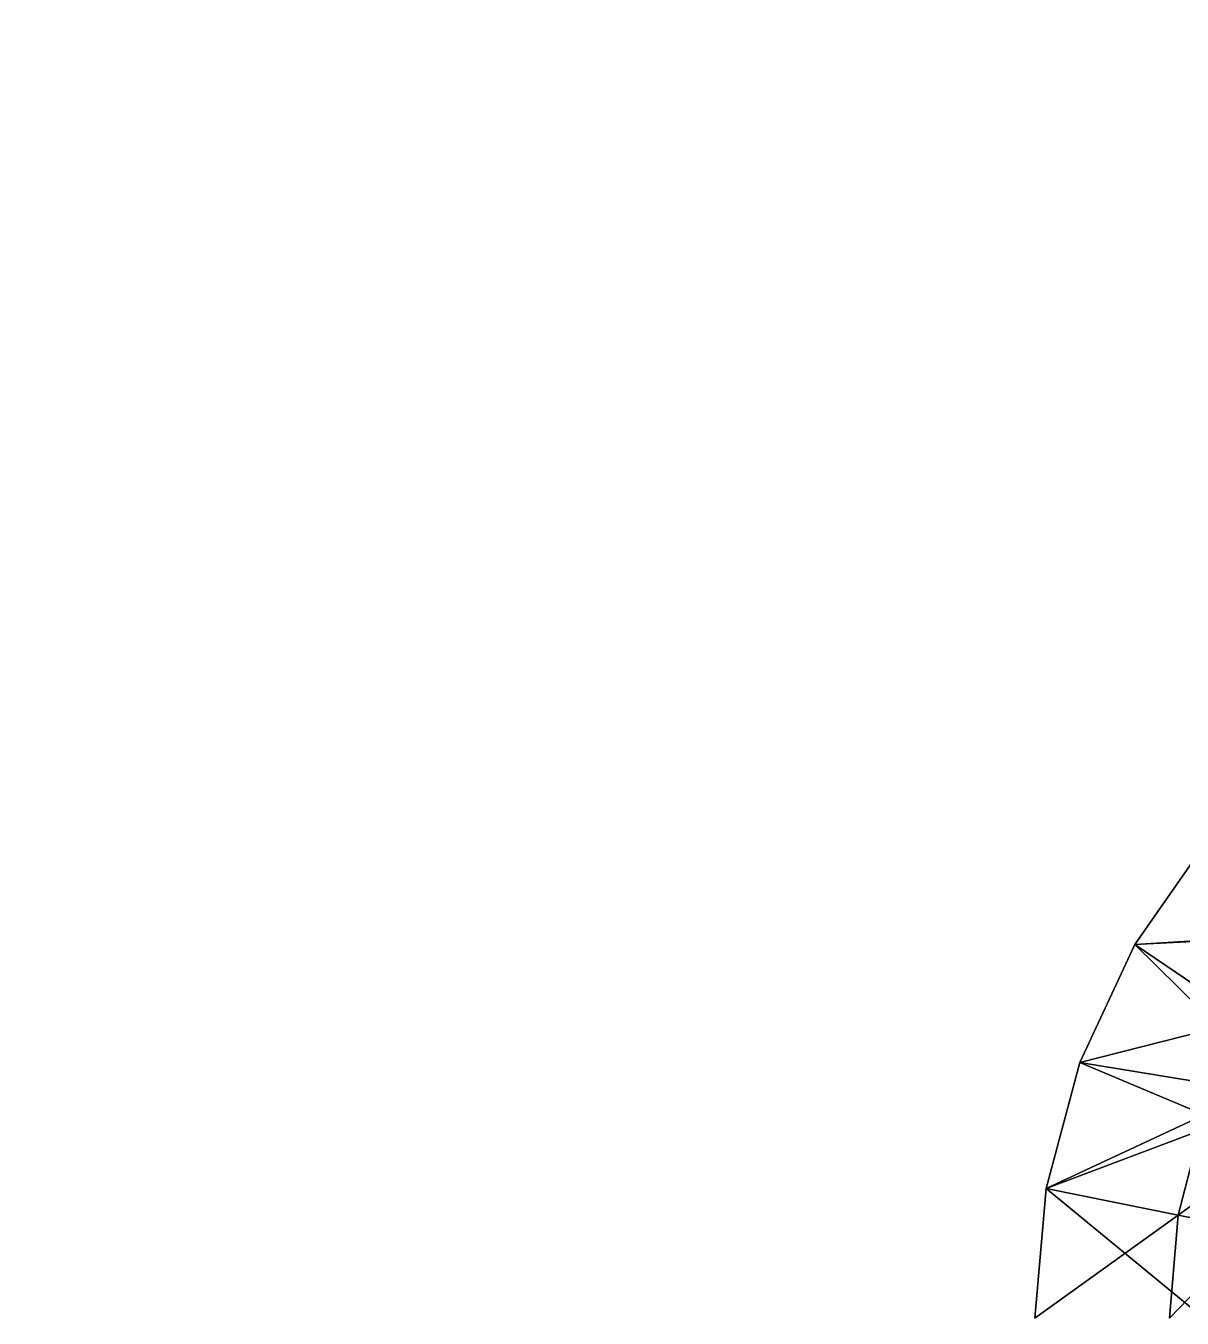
# Model space of a CAD drawing. Header units: inches. Extents: x 0 to 46333, y 12439 to 30520.
# Drawn here: x 16207.1 to 16266.1, y 16786 to 16851.8 of the extents above; entities that cross this region are included whole.
import ezdxf

# ---------------------------------------------------------------- set-up
doc = ezdxf.new("R2010")
doc.units = ezdxf.units.IN
doc.header["$MEASUREMENT"] = 0
doc.layers.add('DLX_FL1_LUM', color=7, linetype='Continuous', true_color=0xffd400)
doc.layers.add('DOOR', color=2, linetype='Continuous', lineweight=0)
doc.layers.add('v.p', color=7, linetype='Continuous')

# ---------------------------------------------------------------- blocks, each defined once
blk = doc.blocks.new('first floor civil')
at = {"layer": 'DOOR', "color": 9}
blk.add_arc((598596.828, 123266.195), 900, 270, 0, dxfattribs=at)

msp = doc.modelspace()

# ---------------------------------------------------------------- linework, layer by layer
at = {"layer": 'DLX_FL1_LUM'}
for points in [[(16267.464, 16810.433, 0), (16263.66, 16804.992, 0)], [(16263.66, 16804.992, 0), (16267.464, 16810.433, 0)], [(16276.02, 16805.639, 0), (16263.66, 16804.992, 0)], [(16263.66, 16804.992, 0), (16276.02, 16805.639, 0)], [(16263.66, 16804.992, 0), (16260.857, 16798.974, 0)], [(16260.857, 16798.974, 0), (16263.66, 16804.992, 0)], [(16272.294, 16805.508, 0), (16263.66, 16804.992, 0)], [(16263.66, 16804.992, 0), (16272.294, 16805.508, 0)], [(16269.351, 16801.129, 0), (16263.66, 16804.992, 0)], [(16263.66, 16804.992, 0), (16269.351, 16801.129, 0)], [(16263.66, 16804.992, 0), (16271.538, 16797.228, 0)], [(16271.538, 16797.228, 0), (16263.66, 16804.992, 0)], [(16269.351, 16801.129, 0), (16260.857, 16798.974, 0)], [(16260.857, 16798.974, 0), (16269.351, 16801.129, 0)], [(16260.857, 16798.974, 0), (16259.142, 16792.56, 0)], [(16259.142, 16792.56, 0), (16260.857, 16798.974, 0)], [(16267.189, 16796.316, 0), (16260.857, 16798.974, 0)], [(16260.857, 16798.974, 0), (16267.189, 16796.316, 0)], [(16271.538, 16797.228, 0), (16260.857, 16798.974, 0)], [(16260.857, 16798.974, 0), (16271.538, 16797.228, 0)], [(16271.538, 16797.228, 0), (16259.142, 16792.56, 0)], [(16259.142, 16792.56, 0), (16271.538, 16797.228, 0)], [(16267.189, 16796.316, 0), (16259.142, 16792.56, 0)], [(16259.142, 16792.56, 0), (16267.189, 16796.316, 0)], [(16267.189, 16796.316, 0), (16265.866, 16791.207, 0)], [(16265.866, 16791.207, 0), (16267.189, 16796.316, 0)], [(16270.86, 16794.793, 0), (16265.866, 16791.207, 0)], [(16265.866, 16791.207, 0), (16270.86, 16794.793, 0)], [(16259.142, 16792.56, 0), (16258.567, 16785.945, 0)], [(16258.567, 16785.945, 0), (16259.142, 16792.56, 0)], [(16265.866, 16791.207, 0), (16259.142, 16792.56, 0)], [(16259.142, 16792.56, 0), (16265.866, 16791.207, 0)], [(16259.142, 16792.56, 0), (16267.182, 16785.95, 0)], [(16267.182, 16785.95, 0), (16259.142, 16792.56, 0)], [(16265.866, 16791.207, 0), (16258.567, 16785.945, 0)], [(16258.567, 16785.945, 0), (16265.866, 16791.207, 0)], [(16265.866, 16791.207, 0), (16265.423, 16785.949, 0)], [(16265.423, 16785.949, 0), (16265.866, 16791.207, 0)], [(16265.866, 16791.207, 0), (16269.759, 16790.432, 0)], [(16269.759, 16790.432, 0), (16265.866, 16791.207, 0)], [(16269.759, 16790.432, 0), (16265.423, 16785.949, 0)], [(16265.423, 16785.949, 0), (16269.759, 16790.432, 0)]]:
    msp.add_polyline3d(points, dxfattribs=at)

# ---------------------------------------------------------------- block references
at = {"layer": 'v.p', "color": 1, "linetype": 'Continuous'}
msp.add_blockref('first floor civil', (-582715.148, -105895.118), dxfattribs=at)

doc.saveas('drawing.dxf')
